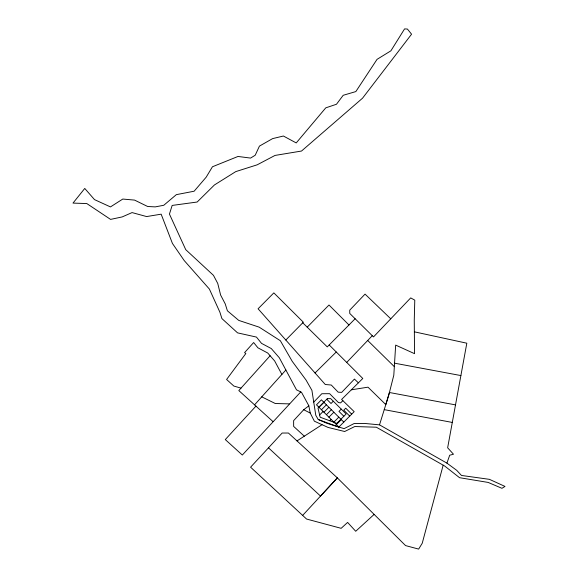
<?xml version="1.0" encoding="UTF-8"?>
<svg xmlns="http://www.w3.org/2000/svg" width="578" height="578" viewBox="0 0 578 578"><rect width="100%" height="100%" fill="white"/><g stroke="black" fill="none" stroke-linecap="round" stroke-linejoin="round"><path stroke-width="0.87" d="M443.174 465.167L422.236 543.248L418.645 549.1L405.561 545.589L337.342 477.883L288.408 433.023L282.158 433.038L250.585 467.183L306.578 519.044L341.157 528.321L347.609 522.411L355.708 531.269L374.139 514.406M379.508 424.859L364.436 423.421L354.068 423.566L344.105 428.652L326.946 423.313L318.24 419.505L315.783 415.3L311.91 390.331L306.08 380.093L292.23 361.337L280.344 340.717L259.168 327.155L238.75 320.4L227.392 310.791L225.254 303.941L220.615 295.04L217.74 283.43L213.47 275.352L185.74 249.653L169.441 214.077L172.157 205.428L197.163 202.025L214.452 184.946L235.773 171.608L257.188 164.817L275.012 155.431L301.521 151.039L362.543 98.188L411.572 34.196L407.396 29.045L404.571 28.9L390.909 50.813L377.037 59.361L355.831 91.584L343.195 95.291L336.475 104.257L325.768 107.855L296.225 142.925L283.408 136.025L272.614 138.612L259.428 146.118L255.209 155.236L250.563 158.083L238.006 156.457L212.444 166.767L206.201 177.15L194.136 191.217L176.341 194.649L163.769 205.277L155.229 206.888L147.657 206.498L134.558 200.096L122.789 199.056L110.456 206.917L94.496 199.612L84.756 188.442L73.001 203.095L86.794 203.557L110.571 219.402L122.153 216.931L132.066 212.588L146.595 216.562L161.161 214.178L172.432 243.446L184.216 260.562L209.388 289.065L219.871 312.134L221.916 318.586L237.565 332.87L256.459 337.082L261.538 343.375L271.27 348.548L279.311 357.76L296.5 389.832L301.506 392.296L308.796 405.677L310.249 413.068L314.36 421.181L328.037 427.431L344.683 431.506L354.776 426.528L376.343 427.214L444.648 466.005L459.553 477.695L488.157 482.428L501.942 488.309L504.999 486.423L489.429 479.343L461.461 475.448L456.721 470.333L446.924 463.13L379.508 424.859L388.77 395.063L393.806 375.201L395.67 345.109L414.542 353.671L414.26 320.4L414.78 300.155L410.705 297.894L373.511 336.923L349.755 313.435L349.741 310.148L365.05 294.115L390.771 318.818M446.924 463.13L449.698 455.218L453.484 454.229L447.647 447.798L466.822 343.202L414.39 331.837M270.114 355.759L238.822 390.569L272.982 421.579M254.551 404.853L285.879 370.014M255.946 406.117L225.29 439.576L242.319 455.038L300.741 391.92M308.825 405.835L303.703 409.737L293.631 420.632L293.646 426.405L304.31 436.18M302.641 515.41L337.342 477.883L320.515 496.083L268.481 447.82M346.706 362.42L372.246 335.731M313.731 402.1L321.809 393.734L329.648 393.683L338.448 402.57L340.623 402.88L342.87 400.662M285.807 340.03L303.334 322.206L273.835 292.887L258.077 308.782L325.284 384.507L331.288 385.027L338.173 392.173L341.67 392.383L354.437 379.074L358.389 382.838M355.123 318.767L327.264 346.894L307.207 327.177L328.998 305.011L348.968 324.981M318.962 407.295L323.904 402.317M321.447 409.766L326.389 404.788M319.627 414.968L323.116 411.464M333.296 401.219L331.021 403.502L326.751 399.261M323.933 412.237L328.875 407.259M326.425 414.708L331.367 409.73M328.889 417.2L333.853 412.201L321.419 399.846L316.477 404.817L338.86 427.063L354.177 411.652L341.612 399.441L362.796 378.474L329.193 344.943M329.698 420.755L331.071 419.368M341.251 409.123L338.983 411.413L343.859 416.261M333.86 422.142L338.824 417.143L343.802 422.092M336.374 424.592L341.316 419.614M315.039 372.962L336.266 352.002M297.013 440.906L322.04 424.693M351.337 389.818L367.984 387.173L385.808 404.6L389.42 392.498L455.515 404.889M289.21 403.87L275.28 403.516L261.747 396.848M394.55 363.179L460.89 375.563M384.24 409.643L452.299 422.439M241.012 388.127L233.859 386.061L226.598 379.479L245.831 353.534L244.573 352.623L253.648 342.53L257.896 347.797L267.722 353.014L274.666 360.968L281.891 374.45M318.24 419.505L338.809 427.113M303.703 409.737L310.249 413.068M367.702 340.478L394.333 366.647M302.756 322.791L307.207 327.177M351.706 414.13L345.738 408.198L343.766 410.185L349.733 416.117M333.831 412.222L338.809 417.164M327.35 398.654L318.016 408.046L320.154 417.222L336.793 423.371L346.135 413.971L330.695 398.632L327.35 398.654"/></g></svg>
